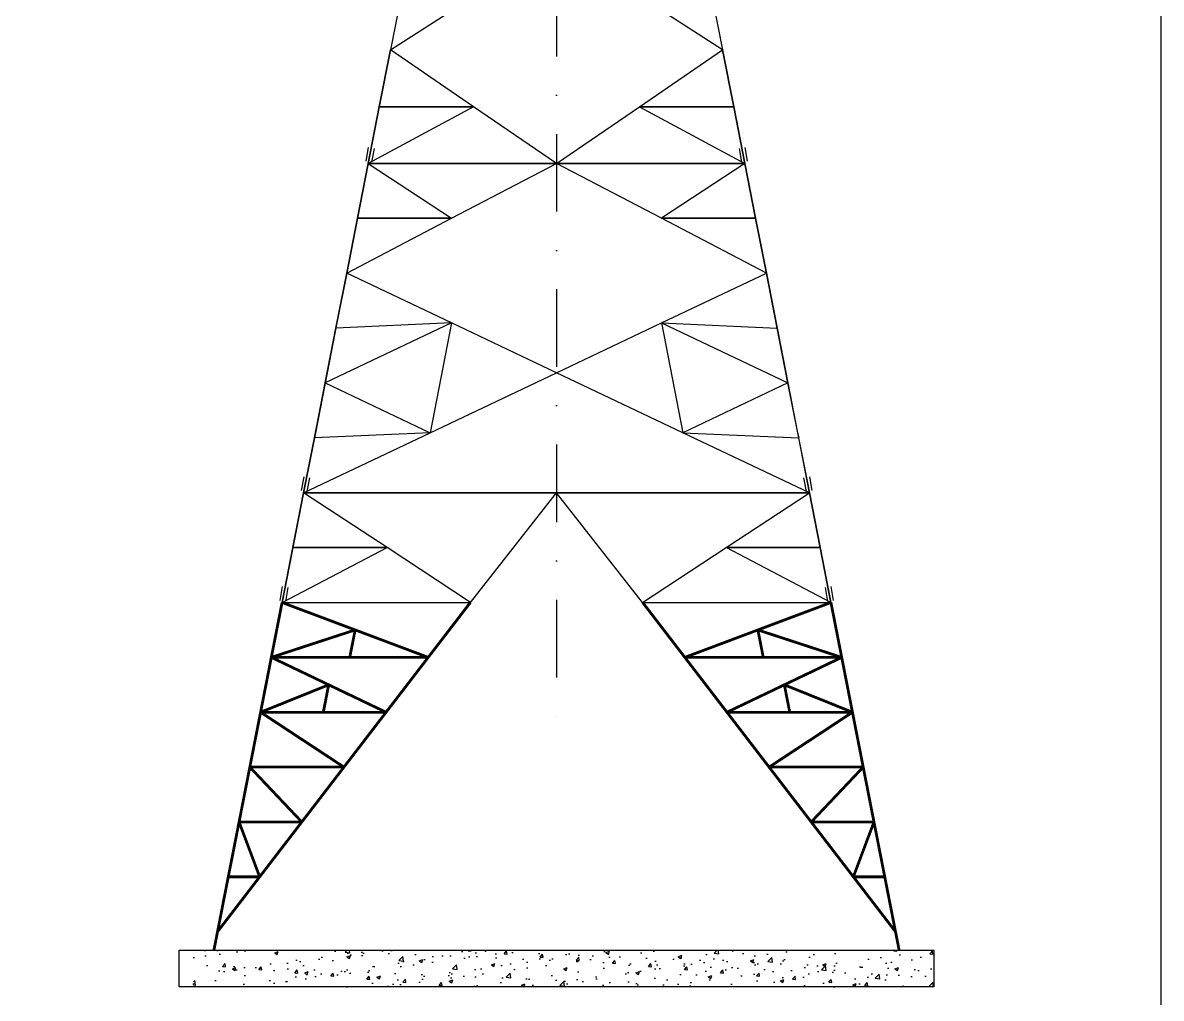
# Model space of a CAD drawing. Extents: x 707090 to 723393, y -5011 to 6523.
# Drawn here: x 721926 to 723393, y -387 to 870 of the extents above; entities that cross this region are included whole.
import ezdxf

# ---------------------------------------------------------------- set-up
doc = ezdxf.new("R2010")
doc.units = 0
doc.header["$LTSCALE"] = 200
doc.header["$MEASUREMENT"] = 0
doc.linetypes.add('DASHDOT', pattern=[1, 0.5, -0.25, 0, -0.25])
doc.layers.add('LS', color=7, linetype='CONTINUOUS')
doc.layers.add('MZ', color=6, linetype='DASHDOT')

msp = doc.modelspace()

# ---------------------------------------------------------------- hatches: boundary and pattern name
at = {"layer": 'LS'}
h = msp.add_hatch(dxfattribs=at)
h.set_pattern_fill('AR-CONC', color=3, scale=6.480096, style=0)
h.set_pattern_definition([(50, (701899.886, -4422.4), (46.47915, -4.0664), [4.86007, -53.46079]), (355, (701899.886, -4422.4), (-8.99122, 48.74277), [3.88806, -42.76863]), (100.4514, (701903.76, -4422.737), (37.48796, 44.676345), [4.13043, -45.43468]), (46.1842, (701899.886, -4409.44), (69.15825, -10.72579), [7.2901, -80.1912]), (96.6356, (701905.65, -4410.33), (60.56704, 63.12377), [6.19564, -68.15201]), (351.1842, (701899.886, -4409.44), (60.567, 63.12382), [5.83209, -64.15295]), (21, (701906.366, -4412.68), (38.68015, -26.09009), [4.86007, -53.46079]), (326, (701906.366, -4412.68), (15.76707, 46.99042), [3.88806, -42.76863]), (71.4514, (701909.59, -4414.852), (54.44723, 20.90029), [4.13043, -45.43468]), (37.5, (701899.886, -4422.398), (0.78797, 21.571842), [0, -42.250227, 0, -43.416644, 0, -42.930637]), (7.5, (701899.886, -4422.398), (17.04716, 25.558258), [0, -24.753967, 0, -41.278212, 0, -16.362243]), (327.5, (701885.436, -4422.398), (34.592207, -1.461577), [0, -16.20024, 0, -50.54475, 0, -67.068995]), (317.5, (701878.955, -4422.398), (37.791024, 6.4869), [0, -21.06031, 0, -33.5669, 0, -47.628706])])
h.paths.add_polyline_path([(723100.113, -325.511), (722146.026, -325.511), (722146.026, -372.745), (723100.113, -372.745)])

# ---------------------------------------------------------------- linework, layer by layer
at = {"layer": 'LS', "color": 6, "ltscale": 0.01}
for p, q in [((722399.678, 834.883), (722506.684, 903.925)), ((722399.678, 834.883), (722506.684, 903.925)), ((722413.213, 903.925), (722399.678, 834.883)), ((722413.213, 903.925), (722399.678, 834.883)), ((722411.704, 896.191), (722399.678, 834.883)), ((722411.704, 896.191), (722399.678, 834.883)), ((722827.796, 834.883), (722720.79, 903.925)), ((722827.796, 834.883), (722720.79, 903.925)), ((722814.261, 903.925), (722827.796, 834.883)), ((722814.261, 903.925), (722827.796, 834.883)), ((722815.77, 896.191), (722827.796, 834.883)), ((722815.77, 896.191), (722827.796, 834.883)), ((722385.341, 761.785), (722399.678, 834.883)), ((722385.341, 761.785), (722399.678, 834.883)), ((722399.678, 834.883), (722385.341, 761.785)), ((722399.678, 834.883), (722385.341, 761.785)), ((722506.684, 761.785), (722399.678, 834.883)), ((722506.684, 761.785), (722399.678, 834.883)), ((722720.79, 761.785), (722827.796, 834.883)), ((722720.79, 761.785), (722827.796, 834.883)), ((722842.133, 761.785), (722827.796, 834.883)), ((722842.133, 761.785), (722827.796, 834.883)), ((722827.796, 834.883), (722842.133, 761.785)), ((722827.796, 834.883), (722842.133, 761.785)), ((722506.684, 761.785), (722371.005, 688.687)), ((722506.684, 761.785), (722371.005, 688.687)), ((722385.341, 761.785), (722371.005, 688.687)), ((722385.341, 761.785), (722371.005, 688.687)), ((722371.005, 688.687), (722385.341, 761.785)), ((722371.005, 688.687), (722385.341, 761.785)), ((722385.341, 761.785), (722371.005, 688.687)), ((722385.341, 761.785), (722371.005, 688.687)), ((722385.341, 761.785), (722506.684, 761.785)), ((722506.684, 761.785), (722385.341, 761.785)), ((722613.737, 688.687), (722506.684, 761.785)), ((722613.737, 688.687), (722506.684, 761.785)), ((722613.737, 688.687), (722720.79, 761.785)), ((722613.737, 688.687), (722720.79, 761.785)), ((722720.79, 761.785), (722842.133, 761.785)), ((722842.133, 761.785), (722720.79, 761.785)), ((722720.79, 761.785), (722856.47, 688.687)), ((722720.79, 761.785), (722856.47, 688.687)), ((722842.133, 761.785), (722856.47, 688.687)), ((722842.133, 761.785), (722856.47, 688.687)), ((722856.47, 688.687), (722842.133, 761.785)), ((722856.47, 688.687), (722842.133, 761.785)), ((722842.133, 761.785), (722856.47, 688.687)), ((722842.133, 761.785), (722856.47, 688.687)), ((722371.091, 709.166), (722367.932, 691.453)), ((722378.519, 707.841), (722375.361, 690.128)), ((722848.955, 707.841), (722852.113, 690.128)), ((722856.383, 709.166), (722859.542, 691.453)), ((722371.005, 688.687), (722357.139, 617.947)), ((722371.005, 688.687), (722357.139, 617.947)), ((722357.139, 617.947), (722371.005, 688.687)), ((722357.139, 617.947), (722371.005, 688.687)), ((722371.005, 688.687), (722357.139, 617.947)), ((722371.005, 688.687), (722357.139, 617.947)), ((722492.347, 688.687), (722371.005, 688.687)), ((722371.005, 688.687), (722492.347, 688.687)), ((722371.005, 688.687), (722492.347, 688.687)), ((722371.005, 688.687), (722492.347, 688.687)), ((722371.005, 688.687), (722492.347, 688.687)), ((722492.347, 688.687), (722371.005, 688.687)), ((722492.347, 688.687), (722371.005, 688.687)), ((722492.347, 688.687), (722371.005, 688.687)), ((722371.005, 688.687), (722478.482, 617.947)), ((722371.005, 688.687), (722478.482, 617.947)), ((722478.482, 617.947), (722613.737, 688.687)), ((722478.482, 617.947), (722613.737, 688.687)), ((722492.347, 688.687), (722613.737, 688.687)), ((722613.737, 688.687), (722492.347, 688.687)), ((722613.737, 688.687), (722492.347, 688.687)), ((722613.737, 688.687), (722492.347, 688.687)), ((722613.737, 688.687), (722735.127, 688.687)), ((722735.127, 688.687), (722613.737, 688.687)), ((722613.737, 688.687), (722735.127, 688.687)), ((722613.737, 688.687), (722735.127, 688.687)), ((722748.992, 617.947), (722613.737, 688.687)), ((722748.992, 617.947), (722613.737, 688.687)), ((722856.47, 688.687), (722735.127, 688.687)), ((722735.127, 688.687), (722856.47, 688.687)), ((722856.47, 688.687), (722735.127, 688.687)), ((722856.47, 688.687), (722735.127, 688.687)), ((722735.127, 688.687), (722856.47, 688.687)), ((722856.47, 688.687), (722735.127, 688.687)), ((722735.127, 688.687), (722856.47, 688.687)), ((722856.47, 688.687), (722748.992, 617.947)), ((722856.47, 688.687), (722748.992, 617.947)), ((722856.47, 688.687), (722870.335, 617.947)), ((722856.47, 688.687), (722870.335, 617.947)), ((722870.335, 617.947), (722856.47, 688.687)), ((722870.335, 617.947), (722856.47, 688.687)), ((722856.47, 688.687), (722870.335, 617.947)), ((722856.47, 688.687), (722870.335, 617.947)), ((722343.274, 547.207), (722357.139, 617.947)), ((722343.274, 547.207), (722357.139, 617.947)), ((722343.274, 547.207), (722478.482, 617.947)), ((722343.274, 547.207), (722478.482, 617.947)), ((722357.139, 617.947), (722343.274, 547.207)), ((722357.139, 617.947), (722343.274, 547.207)), ((722357.139, 617.947), (722478.482, 617.947)), ((722478.482, 617.947), (722357.139, 617.947)), ((722748.992, 617.947), (722870.335, 617.947)), ((722870.335, 617.947), (722748.992, 617.947)), ((722884.2, 547.207), (722748.992, 617.947)), ((722884.2, 547.207), (722748.992, 617.947)), ((722884.2, 547.207), (722870.335, 617.947)), ((722884.2, 547.207), (722870.335, 617.947)), ((722870.335, 617.947), (722884.2, 547.207)), ((722870.335, 617.947), (722884.2, 547.207)), ((722329.409, 476.467), (722343.274, 547.207)), ((722329.409, 476.467), (722343.274, 547.207)), ((722343.274, 547.207), (722330.683, 483.07)), ((722343.274, 547.207), (722330.683, 483.07)), ((722478.482, 483.07), (722343.274, 547.207)), ((722478.482, 483.07), (722343.274, 547.207)), ((722748.992, 483.07), (722884.2, 547.207)), ((722748.992, 483.07), (722884.2, 547.207)), ((722898.065, 476.467), (722884.2, 547.207)), ((722898.065, 476.467), (722884.2, 547.207)), ((722884.2, 547.207), (722896.791, 483.07)), ((722884.2, 547.207), (722896.791, 483.07)), ((722330.683, 483.07), (722302.953, 341.59)), ((722330.683, 483.07), (722302.953, 341.59)), ((722330.683, 483.07), (722315.497, 405.727)), ((722330.683, 483.07), (722315.497, 405.727)), ((722478.482, 483.07), (722315.497, 405.727)), ((722478.482, 483.07), (722315.497, 405.727)), ((722315.497, 405.727), (722329.409, 476.467)), ((722315.497, 405.727), (722329.409, 476.467)), ((722330.683, 483.07), (722318.091, 418.885)), ((722330.683, 483.07), (722318.091, 418.885)), ((722478.482, 483.07), (722329.409, 476.467)), ((722478.482, 483.07), (722329.409, 476.467)), ((722329.409, 476.467), (722330.683, 483.07)), ((722329.409, 476.467), (722330.683, 483.07)), ((722478.482, 483.07), (722450.752, 341.59)), ((722478.482, 483.07), (722450.752, 341.59)), ((722613.737, 418.885), (722478.482, 483.07)), ((722613.737, 418.885), (722478.482, 483.07)), ((722613.737, 418.885), (722748.992, 483.07)), ((722613.737, 418.885), (722748.992, 483.07)), ((722748.992, 483.07), (722898.065, 476.467)), ((722748.992, 483.07), (722898.065, 476.467)), ((722748.992, 483.07), (722911.977, 405.727)), ((722748.992, 483.07), (722911.977, 405.727)), ((722748.992, 483.07), (722776.722, 341.59)), ((722748.992, 483.07), (722776.722, 341.59)), ((722898.065, 476.467), (722896.791, 483.07)), ((722898.065, 476.467), (722896.791, 483.07)), ((722896.791, 483.07), (722911.977, 405.727)), ((722896.791, 483.07), (722911.977, 405.727)), ((722896.791, 483.07), (722924.521, 341.59)), ((722896.791, 483.07), (722924.521, 341.59)), ((722896.791, 483.07), (722909.383, 418.885)), ((722896.791, 483.07), (722909.383, 418.885)), ((722911.977, 405.727), (722898.065, 476.467)), ((722911.977, 405.727), (722898.065, 476.467)), ((722318.091, 418.885), (722302.953, 341.59)), ((722318.091, 418.885), (722302.953, 341.59)), ((722450.752, 341.59), (722613.737, 418.885)), ((722450.752, 341.59), (722613.737, 418.885)), ((722776.722, 341.59), (722613.737, 418.885)), ((722776.722, 341.59), (722613.737, 418.885)), ((722909.383, 418.885), (722924.521, 341.59)), ((722909.383, 418.885), (722924.521, 341.59)), ((722301.632, 334.987), (722315.497, 405.727)), ((722301.632, 334.987), (722315.497, 405.727)), ((722315.497, 405.727), (722302.953, 341.59)), ((722315.497, 405.727), (722302.953, 341.59)), ((722315.497, 405.727), (722450.752, 341.59)), ((722315.497, 405.727), (722450.752, 341.59)), ((722911.977, 405.727), (722776.722, 341.59)), ((722911.977, 405.727), (722776.722, 341.59)), ((722911.977, 405.727), (722924.521, 341.59)), ((722911.977, 405.727), (722924.521, 341.59)), ((722925.842, 334.987), (722911.977, 405.727)), ((722925.842, 334.987), (722911.977, 405.727)), ((722287.767, 264.247), (722450.752, 341.59)), ((722287.767, 264.247), (722450.752, 341.59)), ((722302.953, 341.59), (722287.767, 264.247)), ((722302.953, 341.59), (722287.767, 264.247)), ((722302.953, 341.59), (722301.632, 334.987)), ((722302.953, 341.59), (722301.632, 334.987)), ((722450.752, 341.59), (722301.632, 334.987)), ((722450.752, 341.59), (722301.632, 334.987)), ((722776.722, 341.59), (722925.842, 334.987)), ((722776.722, 341.59), (722925.842, 334.987)), ((722939.707, 264.247), (722776.722, 341.59)), ((722939.707, 264.247), (722776.722, 341.59)), ((722924.521, 341.59), (722925.842, 334.987)), ((722924.521, 341.59), (722925.842, 334.987)), ((722924.521, 341.59), (722939.707, 264.247)), ((722924.521, 341.59), (722939.707, 264.247)), ((722287.767, 264.247), (722301.632, 334.987)), ((722287.767, 264.247), (722301.632, 334.987)), ((722939.707, 264.247), (722925.842, 334.987)), ((722939.707, 264.247), (722925.842, 334.987)), ((722287.853, 284.726), (722284.695, 267.013)), ((722295.282, 283.401), (722292.123, 265.688)), ((722932.192, 283.401), (722935.351, 265.688)), ((722939.621, 284.726), (722942.779, 267.013)), ((722287.767, 264.247), (722260.037, 122.767)), ((722287.767, 264.247), (722260.037, 122.767)), ((722273.902, 193.507), (722287.767, 264.247)), ((722273.902, 193.507), (722287.767, 264.247)), ((722287.767, 264.247), (722273.902, 193.507)), ((722287.767, 264.247), (722273.902, 193.507)), ((722287.767, 264.247), (722396.424, 264.247)), ((722287.767, 264.247), (722396.424, 264.247)), ((722287.767, 264.247), (722342.095, 264.247)), ((722287.767, 264.247), (722342.095, 264.247)), ((722287.767, 264.247), (722342.095, 264.247)), ((722395.292, 193.507), (722287.767, 264.247)), ((722395.292, 193.507), (722287.767, 264.247)), ((722287.767, 264.247), (722450.752, 264.247)), ((722450.752, 264.247), (722287.767, 264.247)), ((722287.767, 264.247), (722396.424, 264.247)), ((722287.767, 264.247), (722396.424, 264.247)), ((722287.767, 264.247), (722342.095, 264.247)), ((722287.767, 264.247), (722342.095, 264.247)), ((722287.767, 264.247), (722939.707, 264.247)), ((722342.095, 264.247), (722396.424, 264.247)), ((722342.095, 264.247), (722396.424, 264.247)), ((722396.424, 264.247), (722505.08, 264.247)), ((722396.424, 264.247), (722505.08, 264.247)), ((722396.424, 264.247), (722450.752, 264.247)), ((722396.424, 264.247), (722450.752, 264.247)), ((722450.752, 264.247), (722505.08, 264.247)), ((722450.752, 264.247), (722505.08, 264.247)), ((722450.752, 264.247), (722613.737, 264.247)), ((722613.737, 264.247), (722450.752, 264.247)), ((722502.77, 122.767), (722613.737, 264.247)), ((722502.77, 122.767), (722613.737, 264.247)), ((722505.08, 264.247), (722613.737, 264.247)), ((722505.08, 264.247), (722613.737, 264.247)), ((722505.08, 264.247), (722613.737, 264.247)), ((722505.08, 264.247), (722613.737, 264.247)), ((722724.705, 122.767), (722613.737, 264.247)), ((722724.705, 122.767), (722613.737, 264.247)), ((722613.737, 264.247), (722776.722, 264.247)), ((722776.722, 264.247), (722613.737, 264.247)), ((722722.394, 264.247), (722613.737, 264.247)), ((722722.394, 264.247), (722613.737, 264.247)), ((722613.737, 264.247), (722722.394, 264.247)), ((722613.737, 264.247), (722722.394, 264.247)), ((722776.722, 264.247), (722722.394, 264.247)), ((722776.722, 264.247), (722722.394, 264.247)), ((722831.05, 264.247), (722722.394, 264.247)), ((722831.05, 264.247), (722722.394, 264.247)), ((722776.722, 264.247), (722939.707, 264.247)), ((722939.707, 264.247), (722776.722, 264.247)), ((722831.05, 264.247), (722776.722, 264.247)), ((722831.05, 264.247), (722776.722, 264.247)), ((722939.707, 264.247), (722831.05, 264.247)), ((722831.05, 264.247), (722939.707, 264.247)), ((722939.707, 264.247), (722831.05, 264.247)), ((722939.707, 264.247), (722831.05, 264.247)), ((722885.379, 264.247), (722831.05, 264.247)), ((722885.379, 264.247), (722831.05, 264.247)), ((722832.182, 193.507), (722939.707, 264.247)), ((722832.182, 193.507), (722939.707, 264.247)), ((722939.707, 264.247), (722885.379, 264.247)), ((722939.707, 264.247), (722885.379, 264.247)), ((722885.379, 264.247), (722939.707, 264.247)), ((722939.707, 264.247), (722885.379, 264.247)), ((722939.707, 264.247), (722885.379, 264.247)), ((722939.707, 264.247), (722967.437, 122.767)), ((722939.707, 264.247), (722967.437, 122.767)), ((722953.572, 193.507), (722939.707, 264.247)), ((722953.572, 193.507), (722939.707, 264.247)), ((722939.707, 264.247), (722953.572, 193.507)), ((722939.707, 264.247), (722953.572, 193.507)), ((722260.037, 122.767), (722395.292, 193.507)), ((722260.037, 122.767), (722395.292, 193.507)), ((722260.037, 122.767), (722273.902, 193.507)), ((722260.037, 122.767), (722273.902, 193.507)), ((722260.037, 122.767), (722273.902, 193.507)), ((722260.037, 122.767), (722273.902, 193.507)), ((722273.902, 193.507), (722260.037, 122.767)), ((722273.902, 193.507), (722260.037, 122.767)), ((722273.902, 193.507), (722395.292, 193.507)), ((722395.292, 193.507), (722273.902, 193.507)), ((722502.77, 122.767), (722395.292, 193.507)), ((722502.77, 122.767), (722395.292, 193.507)), ((722724.705, 122.767), (722832.182, 193.507)), ((722724.705, 122.767), (722832.182, 193.507)), ((722967.437, 122.767), (722832.182, 193.507)), ((722967.437, 122.767), (722832.182, 193.507)), ((722832.182, 193.507), (722953.572, 193.507)), ((722953.572, 193.507), (722832.182, 193.507)), ((722967.437, 122.767), (722953.572, 193.507)), ((722967.437, 122.767), (722953.572, 193.507)), ((722967.437, 122.767), (722953.572, 193.507)), ((722967.437, 122.767), (722953.572, 193.507)), ((722953.572, 193.507), (722967.437, 122.767)), ((722953.572, 193.507), (722967.437, 122.767)), ((722260.123, 143.246), (722256.965, 125.533)), ((722267.552, 141.921), (722264.393, 124.208)), ((722959.922, 141.921), (722963.081, 124.208)), ((722967.351, 143.246), (722970.509, 125.533)), ((722260.037, 122.767), (722502.677, 122.767)), ((722724.705, 122.767), (722967.344, 122.767))]:
    msp.add_line(p, q, dxfattribs=at)
at = {"layer": 'LS', "color": 8}
msp.add_lwpolyline([(707173.123, 6469.465), (707173.123, -5010.535), (719893.123, -5010.535), (719893.123, -3410.535), (723393.123, -3410.535), (723393.123, 6469.465), (707173.123, 6469.465)], close=True, dxfattribs=at)
at = {"layer": 'LS', "color": 3, "ltscale": 0.01, "const_width": 3.6}
for points in [[(722260.037, 122.767), (722246.177, 52.054)], [(722246.177, 52.054), (722260.037, 122.767)], [(722260.037, 122.767), (722246.177, 52.054)], [(722246.177, 52.054), (722260.037, 122.767)], [(722260.037, 122.767), (722253.107, 87.411)], [(722260.037, 122.767), (722253.107, 87.411)], [(722354.227, 87.411), (722260.037, 122.767)], [(722354.227, 87.411), (722260.037, 122.767)], [(722448.369, 52.054), (722502.677, 122.767)], [(722448.369, 52.054), (722502.677, 122.767)], [(722779.105, 52.054), (722724.797, 122.767)], [(722779.105, 52.054), (722724.797, 122.767)], [(722873.247, 87.411), (722967.437, 122.767)], [(722873.247, 87.411), (722967.437, 122.767)], [(722967.437, 122.767), (722974.367, 87.411)], [(722967.437, 122.767), (722981.297, 52.054)], [(722981.297, 52.054), (722967.437, 122.767)], [(722967.437, 122.767), (722974.367, 87.411)], [(722967.437, 122.767), (722981.297, 52.054)], [(722981.297, 52.054), (722967.437, 122.767)], [(722253.107, 87.411), (722246.177, 52.054)], [(722253.107, 87.411), (722246.177, 52.054)], [(722253.107, 87.411), (722246.177, 52.054)], [(722246.177, 52.054), (722253.107, 87.411)], [(722246.177, 52.054), (722354.227, 87.411)], [(722253.107, 87.411), (722246.177, 52.054)], [(722246.177, 52.054), (722253.107, 87.411)], [(722246.177, 52.054), (722354.227, 87.411)], [(722354.227, 87.411), (722347.25, 52.054)], [(722354.227, 87.411), (722347.25, 52.054)], [(722448.369, 52.054), (722354.227, 87.411)], [(722448.369, 52.054), (722354.227, 87.411)], [(722779.105, 52.054), (722873.247, 87.411)], [(722779.105, 52.054), (722873.247, 87.411)], [(722873.247, 87.411), (722880.224, 52.054)], [(722981.297, 52.054), (722873.247, 87.411)], [(722873.247, 87.411), (722880.224, 52.054)], [(722981.297, 52.054), (722873.247, 87.411)], [(722974.367, 87.411), (722981.297, 52.054)], [(722974.367, 87.411), (722981.297, 52.054)], [(722974.367, 87.411), (722981.297, 52.054)], [(722981.297, 52.054), (722974.367, 87.411)], [(722974.367, 87.411), (722981.297, 52.054)], [(722981.297, 52.054), (722974.367, 87.411)], [(722246.177, 52.054), (722232.318, -18.659)], [(722232.318, -18.659), (722246.177, 52.054)], [(722246.177, 52.054), (722232.318, -18.659)], [(722232.318, -18.659), (722246.177, 52.054)], [(722246.177, 52.054), (722239.247, 16.698)], [(722246.177, 52.054), (722239.247, 16.698)], [(722246.177, 52.054), (722320.096, 16.698)], [(722347.25, 52.054), (722246.177, 52.054)], [(722246.177, 52.054), (722320.096, 16.698)], [(722347.25, 52.054), (722246.177, 52.054)], [(722246.177, 52.054), (722394.062, -18.659)], [(722246.177, 52.054), (722394.062, -18.659)], [(722448.369, 52.054), (722347.25, 52.054)], [(722448.369, 52.054), (722347.25, 52.054)], [(722394.062, -18.659), (722448.369, 52.054)], [(722394.062, -18.659), (722448.369, 52.054)], [(722779.105, 52.054), (722880.224, 52.054)], [(722833.412, -18.659), (722779.105, 52.054)], [(722779.105, 52.054), (722880.224, 52.054)], [(722833.412, -18.659), (722779.105, 52.054)], [(722981.297, 52.054), (722833.412, -18.659)], [(722981.297, 52.054), (722833.412, -18.659)], [(722880.224, 52.054), (722981.297, 52.054)], [(722880.224, 52.054), (722981.297, 52.054)], [(722981.297, 52.054), (722907.378, 16.698)], [(722981.297, 52.054), (722907.378, 16.698)], [(722981.297, 52.054), (722988.227, 16.698)], [(722981.297, 52.054), (722995.157, -18.659)], [(722995.157, -18.659), (722981.297, 52.054)], [(722981.297, 52.054), (722988.227, 16.698)], [(722981.297, 52.054), (722995.157, -18.659)], [(722995.157, -18.659), (722981.297, 52.054)], [(722239.247, 16.698), (722232.318, -18.659)], [(722239.247, 16.698), (722232.318, -18.659)], [(722239.247, 16.698), (722232.318, -18.659)], [(722232.318, -18.659), (722239.247, 16.698)], [(722232.318, -18.659), (722320.096, 16.698)], [(722239.247, 16.698), (722232.318, -18.659)], [(722232.318, -18.659), (722239.247, 16.698)], [(722232.318, -18.659), (722320.096, 16.698)], [(722320.096, 16.698), (722313.166, -18.659)], [(722320.096, 16.698), (722313.166, -18.659)], [(722320.096, 16.698), (722394.062, -18.659)], [(722320.096, 16.698), (722394.062, -18.659)], [(722907.378, 16.698), (722833.412, -18.659)], [(722907.378, 16.698), (722833.412, -18.659)], [(722907.378, 16.698), (722914.308, -18.659)], [(722995.157, -18.659), (722907.378, 16.698)], [(722907.378, 16.698), (722914.308, -18.659)], [(722995.157, -18.659), (722907.378, 16.698)], [(722988.227, 16.698), (722995.157, -18.659)], [(722988.227, 16.698), (722995.157, -18.659)], [(722988.227, 16.698), (722995.157, -18.659)], [(722995.157, -18.659), (722988.227, 16.698)], [(722988.227, 16.698), (722995.157, -18.659)], [(722995.157, -18.659), (722988.227, 16.698)], [(722232.318, -18.659), (722218.458, -89.372)], [(722218.458, -89.372), (722232.318, -18.659)], [(722232.318, -18.659), (722218.458, -89.372)], [(722218.458, -89.372), (722232.318, -18.659)], [(722232.318, -18.659), (722218.458, -89.372)], [(722232.318, -18.659), (722218.458, -89.372)], [(722313.166, -18.659), (722232.318, -18.659)], [(722313.166, -18.659), (722232.318, -18.659)], [(722232.318, -18.659), (722339.754, -89.372)], [(722339.754, -89.372), (722232.318, -18.659)], [(722232.318, -18.659), (722339.754, -89.372)], [(722339.754, -89.372), (722232.318, -18.659)], [(722394.062, -18.659), (722313.166, -18.659)], [(722394.062, -18.659), (722313.166, -18.659)], [(722339.754, -89.372), (722394.062, -18.659)], [(722339.754, -89.372), (722394.062, -18.659)], [(722833.412, -18.659), (722914.308, -18.659)], [(722887.72, -89.372), (722833.412, -18.659)], [(722833.412, -18.659), (722914.308, -18.659)], [(722887.72, -89.372), (722833.412, -18.659)], [(722995.157, -18.659), (722887.72, -89.372)], [(722887.72, -89.372), (722995.157, -18.659)], [(722995.157, -18.659), (722887.72, -89.372)], [(722887.72, -89.372), (722995.157, -18.659)], [(722914.308, -18.659), (722995.157, -18.659)], [(722914.308, -18.659), (722995.157, -18.659)], [(722995.157, -18.659), (723009.016, -89.372)], [(723009.016, -89.372), (722995.157, -18.659)], [(722995.157, -18.659), (723009.016, -89.372)], [(723009.016, -89.372), (722995.157, -18.659)], [(722995.157, -18.659), (723009.016, -89.372)], [(722995.157, -18.659), (723009.016, -89.372)], [(722218.458, -89.372), (722204.598, -160.085)], [(722204.598, -160.085), (722218.458, -89.372)], [(722218.458, -89.372), (722204.598, -160.085)], [(722204.598, -160.085), (722218.458, -89.372)], [(722218.458, -89.372), (722204.598, -160.085)], [(722218.458, -89.372), (722204.598, -160.085)], [(722218.458, -89.372), (722285.447, -160.085)], [(722218.458, -89.372), (722285.447, -160.085)], [(722339.754, -89.372), (722218.458, -89.372)], [(722218.458, -89.372), (722285.447, -160.085)], [(722218.458, -89.372), (722285.447, -160.085)], [(722339.754, -89.372), (722218.458, -89.372)], [(722285.447, -160.085), (722339.754, -89.372)], [(722285.447, -160.085), (722339.754, -89.372)], [(722942.028, -160.085), (722887.72, -89.372)], [(722942.028, -160.085), (722887.72, -89.372)], [(722887.72, -89.372), (723009.016, -89.372)], [(722887.72, -89.372), (723009.016, -89.372)], [(723009.016, -89.372), (722942.028, -160.085)], [(723009.016, -89.372), (722942.028, -160.085)], [(723009.016, -89.372), (722942.028, -160.085)], [(723009.016, -89.372), (722942.028, -160.085)], [(723009.016, -89.372), (723022.876, -160.085)], [(723022.876, -160.085), (723009.016, -89.372)], [(723009.016, -89.372), (723022.876, -160.085)], [(723022.876, -160.085), (723009.016, -89.372)], [(723009.016, -89.372), (723022.876, -160.085)], [(723009.016, -89.372), (723022.876, -160.085)], [(722204.598, -160.085), (722190.691, -230.798)], [(722190.691, -230.798), (722204.598, -160.085)], [(722204.598, -160.085), (722190.691, -230.798)], [(722190.691, -230.798), (722204.598, -160.085)], [(722204.598, -160.085), (722190.691, -230.798)], [(722204.598, -160.085), (722190.691, -230.798)], [(722204.598, -160.085), (722231.139, -230.798)], [(722204.598, -160.085), (722231.139, -230.798)], [(722285.447, -160.085), (722204.598, -160.085)], [(722204.598, -160.085), (722231.139, -230.798)], [(722204.598, -160.085), (722231.139, -230.798)], [(722285.447, -160.085), (722204.598, -160.085)], [(722231.139, -230.798), (722285.447, -160.085)], [(722231.139, -230.798), (722285.447, -160.085)], [(722996.335, -230.798), (722942.028, -160.085)], [(722996.335, -230.798), (722942.028, -160.085)], [(722942.028, -160.085), (723022.876, -160.085)], [(722942.028, -160.085), (723022.876, -160.085)], [(723022.876, -160.085), (722996.335, -230.798)], [(723022.876, -160.085), (722996.335, -230.798)], [(723022.876, -160.085), (722996.335, -230.798)], [(723022.876, -160.085), (722996.335, -230.798)], [(723022.876, -160.085), (723036.783, -230.798)], [(723036.783, -230.798), (723022.876, -160.085)], [(723022.876, -160.085), (723036.783, -230.798)], [(723036.783, -230.798), (723022.876, -160.085)], [(723022.876, -160.085), (723036.783, -230.798)], [(723022.876, -160.085), (723036.783, -230.798)], [(722190.696, -230.771), (722172.127, -325.511)], [(722190.691, -230.798), (722176.831, -301.511)], [(722176.831, -301.511), (722231.139, -230.798)], [(722176.831, -301.511), (722190.691, -230.798)], [(722190.691, -230.798), (722176.831, -301.511)], [(722176.831, -301.511), (722231.139, -230.798)], [(722176.831, -301.511), (722190.691, -230.798)], [(722231.139, -230.798), (722190.691, -230.798)], [(722231.139, -230.798), (722190.691, -230.798)], [(722231.139, -230.798), (722190.691, -230.798)], [(722231.139, -230.798), (722190.691, -230.798)], [(723050.643, -301.511), (722996.335, -230.798)], [(723050.643, -301.511), (722996.335, -230.798)], [(722996.335, -230.798), (723036.783, -230.798)], [(722996.335, -230.798), (723036.783, -230.798)], [(722996.335, -230.798), (723036.783, -230.798)], [(722996.335, -230.798), (723036.783, -230.798)], [(723036.778, -230.771), (723055.347, -325.511)], [(723036.783, -230.798), (723050.643, -301.511)], [(723050.643, -301.511), (723036.783, -230.798)], [(723036.783, -230.798), (723050.643, -301.511)], [(723050.643, -301.511), (723036.783, -230.798)]]:
    msp.add_lwpolyline(points, dxfattribs=at)
at = {"layer": 'LS', "color": 3}
msp.add_lwpolyline([(722127.361, -325.511), (723100.113, -325.511), (723100.113, -372.745), (722127.361, -372.745)], close=True, dxfattribs=at)
msp.add_lwpolyline([(722127.361, -325.511), (723100.113, -325.511), (723100.113, -372.745), (722127.361, -372.745)], close=True, dxfattribs=at)
at = {"layer": 'MZ'}
msp.add_line((722613.737, 2127.285), (722613.737, -42.659), dxfattribs=at)

doc.saveas('drawing.dxf')
